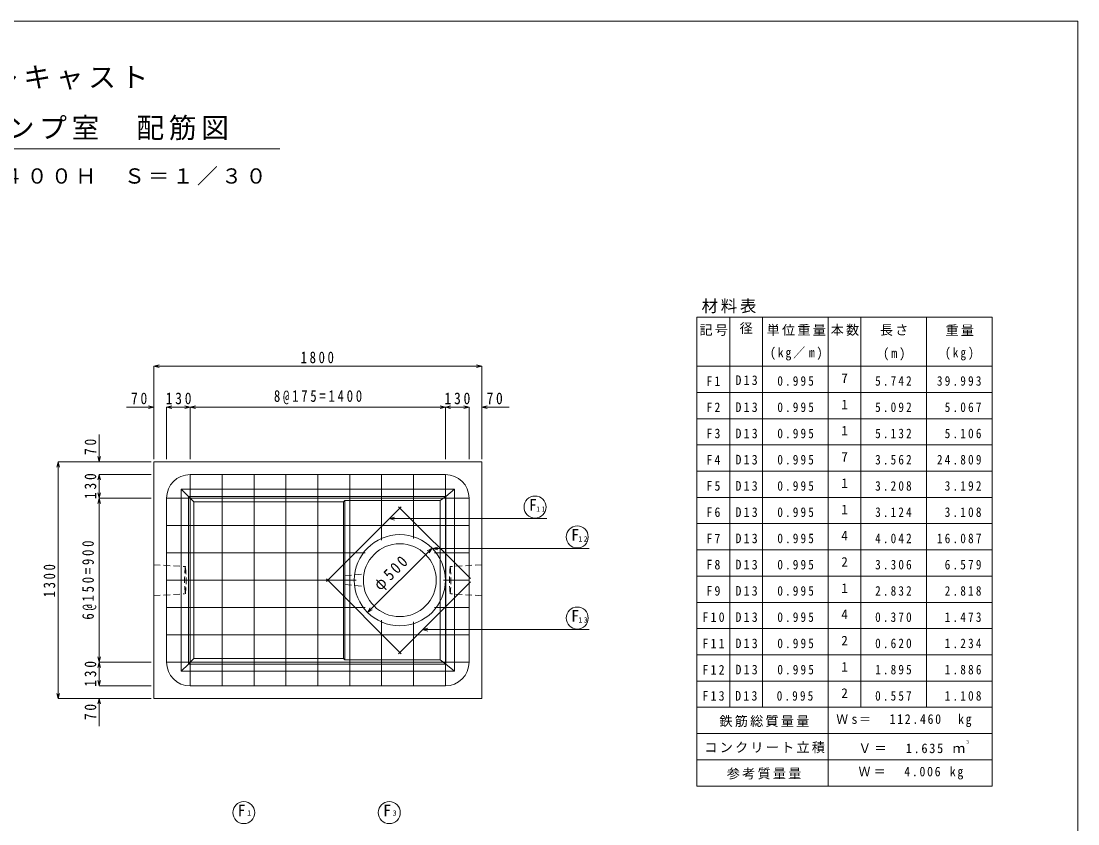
# Model space of a CAD drawing. Units: millimetres at full size, sheet at 1:30. Extents: x -5968 to 6369, y -4500 to 4228.
# Drawn here: x 169 to 5968, y -177 to 4228 of the extents above; entities that cross this region are included whole.
import ezdxf
from ezdxf.enums import TextEntityAlignment as Align

# ---------------------------------------------------------------- set-up
doc = ezdxf.new("R2010")
doc.units = ezdxf.units.MM
doc.header["$LTSCALE"] = 30
doc.linetypes.add('DASHED1', pattern=[1.8, 1.2, -0.6])
for name, color, linetype, lineweight in [('0-2_本体ブロック', 3, 'Continuous', 9), ('0-3', 7, 'Continuous', 9), ('0-6_寸法', 4, 'Continuous', 9), ('0-A_数量表', 7, 'Continuous', 9), ('1-0', 7, 'Continuous', 9)]:
    doc.layers.add(name, color=color, linetype=linetype, lineweight=lineweight)
doc.styles.add('ＭＳ ゴシック', font='')
doc.styles.get('ＭＳ ゴシック').set_extended_font_data('MS Gothic')

msp = doc.modelspace()

# ---------------------------------------------------------------- linework, layer by layer
at = {"layer": '0-2_本体ブロック', "color": 4}
for p, q in [((1087.12, 1619.91), (1047.12, 1659.91)), ((2499.12, 1619.91), (2547.12, 1659.91)), ((2499.12, 1619.91), (1087.12, 1619.91)), ((1117.12, 1589.91), (1087.12, 1619.91)), ((1117.12, 729.91), (1117.12, 1589.91)), ((1938.62, 1589.91), (1117.12, 1589.91)), ((1938.62, 1589.91), (1945.62, 1597.57)), ((1938.62, 729.9), (1938.62, 1589.91)), ((1945.62, 722.24), (1945.62, 1597.57)), ((2469.12, 1597.57), (1945.62, 1597.57)), ((2469.12, 1597.57), (2499.12, 1619.91)), ((2469.12, 722.24), (2469.12, 1597.57)), ((2499.12, 699.91), (2499.12, 1619.91)), ((1047.12, 659.91), (1087.12, 699.91)), ((1087.12, 699.91), (1117.12, 729.91)), ((1117.12, 729.91), (1938.62, 729.91)), ((1938.62, 729.9), (1945.62, 722.24)), ((2469.12, 722.24), (1945.62, 722.24)), ((2499.12, 699.91), (2469.12, 722.24)), ((2547.12, 659.91), (2499.12, 699.91))]:
    msp.add_line(p, q, dxfattribs=at)
at = {"layer": '0-2_本体ブロック', "color": 7, "linetype": 'DASHED1'}
for p, q in [((897.12, 1244.91), (1070.63, 1234.91)), ((2697.12, 1244.91), (2523.6, 1234.91)), ((1947.12, 1183.26), (2050.2, 1194.91)), ((1947.12, 1136.56), (2050.2, 1124.91)), ((897.12, 1074.91), (1066.45, 1084.91)), ((2697.12, 1074.91), (2527.78, 1084.91))]:
    msp.add_line(p, q, dxfattribs=at)
at = {"layer": '0-2_本体ブロック'}
msp.add_lwpolyline([(897.12, 509.91), (2697.12, 509.91), (2697.12, 1809.91), (897.12, 1809.91)], close=True, dxfattribs=at)
at = {"layer": '0-2_本体ブロック', "color": 4}
msp.add_lwpolyline([(1047.12, 1659.91), (1047.12, 659.91), (2547.12, 659.91), (2547.12, 1659.91)], close=True, dxfattribs=at)
msp.add_lwpolyline([(1087.12, 1619.91), (1087.12, 699.91), (2499.12, 699.91)], dxfattribs=at)
at = {"layer": '0-2_本体ブロック'}
msp.add_circle((2247.12, 1159.91), 200, dxfattribs=at)
at = {"layer": '0-2_本体ブロック', "color": 7, "linetype": 'DASHED1'}
for centre, radius, start, end in [((1743.52, 1159.91), 677.05, 173.64005, 186.35995), ((397.72, 1159.91), 677.08, 353.6403, 6.3597)]:
    msp.add_arc(centre, radius, start, end, dxfattribs=at)
at = {"layer": '0-2_本体ブロック', "color": 4, "linetype": 'DASHED1'}
for centre, radius, start, end in [((3196.52, 1159.91), 677.08, 173.6403, 186.3597), ((1850.72, 1159.91), 677.05, 353.64005, 6.35995)]:
    msp.add_arc(centre, radius, start, end, dxfattribs=at)
at = {"layer": '0-3', "color": 2}
for p, q in [((2497.12, 1739.91), (1097.12, 1739.91)), ((1097.12, 1739.91), (1097.12, 579.91)), ((1272.12, 1739.91), (1272.12, 579.91)), ((1447.12, 1739.91), (1447.12, 579.91)), ((1622.12, 1739.91), (1622.12, 579.91)), ((1797.12, 1739.91), (1797.12, 579.91)), ((1972.12, 1739.91), (1972.12, 579.91)), ((2147.12, 1739.91), (2147.12, 1379.03)), ((2322.12, 1739.91), (2322.12, 1388.39)), ((2497.12, 1739.91), (2497.12, 579.91)), ((967.12, 709.91), (967.12, 1609.91)), ((967.12, 1609.91), (2627.12, 1609.91)), ((2627.12, 1609.91), (2627.12, 709.91)), ((2254.19, 1562.96), (1844.07, 1152.83)), ((2634.19, 1168.81), (2240.05, 1562.96)), ((967.12, 1459.91), (2627.12, 1459.91)), ((967.12, 1309.91), (2057.12, 1309.91)), ((2437.12, 1309.91), (2627.12, 1309.91)), ((2447.12, 1309.91), (2627.12, 1309.91)), ((967.12, 1159.91), (2007.12, 1159.91)), ((1844.07, 1166.98), (2254.19, 756.85)), ((2487.12, 1159.91), (2627.12, 1159.91)), ((2240.05, 756.85), (2634.19, 1151)), ((967.12, 1009.91), (2057.12, 1009.91)), ((2437.12, 1009.91), (2627.12, 1009.91)), ((2147.12, 940.78), (2147.12, 579.91)), ((2322.12, 931.42), (2322.12, 579.91)), ((967.12, 859.91), (2627.12, 859.91)), ((967.12, 709.91), (2627.12, 709.91)), ((2497.12, 579.91), (1097.12, 579.91))]:
    msp.add_line(p, q, dxfattribs=at)
msp.add_circle((2247.12, 1159.91), 250, dxfattribs=at)
for centre, start, end in [((1097.12, 1609.91), 90, 180), ((2497.12, 1609.91), 0, 90), ((1097.12, 709.91), 180, 270), ((2497.12, 709.91), 270, 0)]:
    msp.add_arc(centre, 130, start, end, dxfattribs=at)
at = {"layer": '0-6_寸法'}
for p, q in [((897.12, 2334.91), (926.1, 2342.67)), ((2697.12, 2334.91), (897.12, 2334.91)), ((897.12, 2334.91), (926.1, 2327.14)), ((897.12, 2334.91), (897.12, 2109.91)), ((2697.12, 2334.91), (2668.14, 2342.67)), ((2697.12, 2334.91), (2668.14, 2327.14)), ((2697.12, 2334.91), (2697.12, 2109.91)), ((897.12, 2109.91), (747.12, 2109.91)), ((897.12, 2109.91), (868.14, 2117.67)), ((897.12, 2109.91), (868.14, 2102.14)), ((897.12, 2109.91), (897.12, 1824.91)), ((967.12, 2109.91), (996.1, 2117.67)), ((967.12, 2109.91), (1117.12, 2109.91)), ((967.12, 2109.91), (996.1, 2102.14)), ((967.12, 2109.91), (967.12, 1824.91)), ((1097.12, 2109.91), (1068.14, 2117.67)), ((1097.12, 2109.91), (1068.14, 2102.14)), ((1097.12, 2109.91), (1126.1, 2117.67)), ((1097.12, 2109.91), (1247.12, 2109.91)), ((1097.12, 2109.91), (1097.12, 1824.91)), ((1097.12, 2109.91), (2497.12, 2109.91)), ((2497.12, 2109.91), (2347.12, 2109.91)), ((2497.12, 2109.91), (2468.14, 2117.67)), ((2497.12, 2109.91), (2468.14, 2102.14)), ((2627.12, 2109.91), (2477.12, 2109.91)), ((2497.12, 2109.91), (2526.1, 2117.67)), ((2497.12, 2109.91), (2526.1, 2102.14)), ((2497.12, 2109.91), (2497.12, 1824.91)), ((2497.12, 2109.91), (2627.12, 2109.91)), ((2627.12, 2109.91), (2598.14, 2117.67)), ((2627.12, 2109.91), (2598.14, 2102.14)), ((2627.12, 2109.91), (2627.12, 1824.91)), ((2697.12, 2109.91), (2726.1, 2117.67)), ((2697.12, 2109.91), (2847.12, 2109.91)), ((2697.12, 2109.91), (2726.1, 2102.14)), ((2697.12, 2109.91), (2697.12, 1824.91)), ((597.12, 1809.91), (597.12, 1959.91)), ((372.12, 1809.91), (364.35, 1780.93)), ((372.12, 509.91), (372.12, 1809.91)), ((372.12, 1809.91), (379.88, 1780.93)), ((372.12, 1809.91), (597.12, 1809.91)), ((597.12, 1809.91), (589.35, 1838.88)), ((597.12, 1809.91), (604.88, 1838.88)), ((597.12, 1809.91), (882.12, 1809.91)), ((597.12, 1739.91), (589.35, 1710.93)), ((597.12, 1609.91), (597.12, 1739.91)), ((597.12, 1739.91), (882.12, 1739.91)), ((597.12, 1739.91), (597.12, 1589.91)), ((597.12, 1739.91), (604.88, 1710.93)), ((597.12, 1609.91), (589.35, 1638.88)), ((597.12, 1609.91), (604.88, 1638.88)), ((597.12, 1609.91), (589.35, 1580.93)), ((597.12, 709.91), (597.12, 1609.91)), ((597.12, 1609.91), (882.12, 1609.91)), ((597.12, 1609.91), (597.12, 1459.91)), ((597.12, 1609.91), (604.88, 1580.93)), ((2423.89, 1336.68), (2070.34, 983.13)), ((2423.89, 1336.68), (2397.91, 1321.68)), ((2423.89, 1336.68), (2408.89, 1310.7)), ((2070.34, 983.13), (2085.34, 1009.11)), ((2070.34, 983.13), (2096.32, 998.13)), ((597.12, 709.91), (597.12, 859.91)), ((597.12, 709.91), (589.35, 738.88)), ((597.12, 709.91), (589.35, 680.93)), ((597.12, 579.91), (597.12, 729.91)), ((597.12, 709.91), (882.12, 709.91)), ((597.12, 709.91), (604.88, 680.93)), ((597.12, 579.91), (589.35, 608.88)), ((597.12, 579.91), (604.88, 608.88)), ((597.12, 579.91), (882.12, 579.91)), ((372.12, 509.91), (364.35, 538.88)), ((372.12, 509.91), (379.88, 538.88)), ((372.12, 509.91), (597.12, 509.91)), ((597.12, 509.91), (589.35, 480.93)), ((597.12, 509.91), (597.12, 359.91)), ((597.12, 509.91), (604.88, 480.93)), ((597.12, 509.91), (882.12, 509.91))]:
    msp.add_line(p, q, dxfattribs=at)
for points in [[(967.12, 2109.91), (1097.12, 2109.91), (1126.1, 2102.14)], [(597.12, 579.91), (597.12, 709.91), (604.88, 738.88)]]:
    msp.add_lwpolyline(points, dxfattribs=at)
at = {"layer": '0-A_数量表'}
for p, q in [((2189.23, 1498), (3054.42, 1498)), ((2189.77, 1498), (2218.75, 1505.76)), ((2189.77, 1498), (2218.75, 1490.23)), ((2426.46, 1334.08), (2455.43, 1341.85)), ((2426.46, 1334.08), (2455.43, 1326.32)), ((2426.46, 1334.08), (3285.58, 1334.08)), ((2371.51, 888.91), (2400.49, 896.68)), ((2371.51, 888.91), (2400.49, 881.15)), ((2372.32, 889.13), (3285.58, 889.13))]:
    msp.add_line(p, q, dxfattribs=at)
at = {"layer": '0-A_数量表', "color": 4}
for centre in [(2989.5, 1561.33), (3220.66, 1397.41), (3220.66, 952.46), (1391.14, -115.33), (2189.3, -115.33)]:
    msp.add_circle(centre, 60.31, dxfattribs=at)
at = {"layer": '1-0', "color": 5}
msp.add_line((5967.67, -4227.98), (5967.67, 4227.98), dxfattribs=at)
at = {"layer": '1-0'}
for p, q in [((-1446.25, 3527.98), (1588.01, 3527.98)), ((4057.7, 2604.36), (4057.7, 1758.36)), ((4057.7, 2604.36), (4057.7, 462.36)), ((4237.7, 2604.36), (4237.7, 1758.36)), ((4237.7, 2604.36), (4237.7, 462.36)), ((4597.7, 2604.36), (4597.7, 30.36)), ((4777.7, 2604.36), (4777.7, 1902.36)), ((4777.7, 2604.36), (4777.7, 462.36)), ((5137.7, 2604.36), (5137.7, 1758.36)), ((5137.7, 2604.36), (5137.7, 462.36)), ((3877.7, 2334.36), (5497.7, 2334.36)), ((3877.7, 2190.36), (5497.7, 2190.36)), ((3877.7, 2046.36), (5497.7, 2046.36)), ((3877.7, 1902.36), (5497.7, 1902.36)), ((3877.7, 1758.36), (5497.7, 1758.36)), ((3877.7, 1758.36), (5497.7, 1758.36)), ((3877.7, 1758.36), (5497.7, 1758.36)), ((3877.7, 1614.36), (5497.7, 1614.36)), ((3877.7, 1614.36), (5497.7, 1614.36)), ((3877.7, 1470.36), (5497.7, 1470.36)), ((3877.7, 1326.36), (5497.7, 1326.36)), ((3877.7, 1182.36), (5497.7, 1182.36)), ((3877.7, 1038.36), (5497.7, 1038.36)), ((3877.7, 894.36), (5497.7, 894.36)), ((3877.7, 750.36), (5497.7, 750.36)), ((3877.7, 606.36), (5497.7, 606.36)), ((3877.7, 462.36), (5497.7, 462.36)), ((3877.7, 318.36), (5497.7, 318.36)), ((3877.7, 174.36), (5497.7, 174.36))]:
    msp.add_line(p, q, dxfattribs=at)
at = {"layer": '1-0', "color": 3}
for p, q in [((3877.7, 2604.36), (5497.7, 2604.36)), ((3877.7, 2604.36), (3877.7, 30.36)), ((5497.7, 2604.36), (5497.7, 30.36)), ((3877.7, 30.36), (5497.7, 30.36))]:
    msp.add_line(p, q, dxfattribs=at)
at = {"layer": '1-0', "color": 5}
msp.add_lwpolyline([(5967.67, 4227.98), (-5967.67, 4227.98), (-5967.67, -4227.98)], dxfattribs=at)

# ---------------------------------------------------------------- texts
at = {"layer": '0-6_寸法', "color": 7, "char_height": 64.15, "attachment_point": 7, "style": 'ＭＳ ゴシック'}
for s, insert in [('\\T1.41;\\W0.8;1800', (1702.98, 2349.91)), ('\\T1.39;\\W0.85;70', (772.64, 2124.91)), ('\\T1.41;\\W0.85;130', (962.44, 2124.91)), ('\\T1.43;\\W0.8;8@175=1400', (1556.21, 2124.91)), ('\\T1.41;\\W0.85;130', (2492.44, 2124.91)), ('\\T1.39;\\W0.85;70', (2723.34, 2124.91))]:
    msp.add_mtext(s, dxfattribs=dict(at, insert=insert))
for s, insert, rotation in [('\\T1.39;\\W0.85;70', (582.12, 1847.46), 90), ('\\T1.41;\\W0.85;130', (582.12, 1605.23), 90), ('\\T1.43;\\W0.8;6@150=900', (582.12, 943.46), 90), ('\\T1.31;\\W0.9;φ500', (2152.65, 1086.65), 45), ('\\T1.41;\\W0.8;1300', (357.12, 1065.77), 90), ('\\T1.41;\\W0.85;130', (582.12, 575.23), 90), ('\\T1.39;\\W0.85;70', (582.12, 392.55), 90)]:
    msp.add_mtext(s, dxfattribs=dict(at, insert=insert, rotation=rotation))
at = {"layer": '0-A_数量表', "style": 'ＭＳ ゴシック'}
for s, height, p in [('F', 64.15, (2955.79, 1521.8)), ('F', 64.15, (3186.95, 1357.88)), ('F', 64.15, (3186.95, 912.92)), ('F', 64.15, (1357.43, -154.86)), ('1', 29.33, (1408.9, -141.04)), ('F', 64.15, (2155.59, -154.86)), ('3', 29.33, (2207.05, -141.04))]:
    msp.add_text(s, height=height, dxfattribs=at).set_placement(p, align=Align.BOTTOM_LEFT)
at = {"layer": '0-A_数量表', "char_height": 29.33, "attachment_point": 7, "style": 'ＭＳ ゴシック'}
for s, insert in [('\\T1.37;\\W0.9;11', (2995.56, 1535.62)), ('\\T1.37;\\W0.9;12', (3226.72, 1371.7)), ('\\T1.37;\\W0.9;13', (3226.72, 926.74))]:
    msp.add_mtext(s, dxfattribs=dict(at, insert=insert))
at = {"layer": '1-0', "style": 'ＭＳ ゴシック'}
for s, height, p in [('径', 52.79, (4111.7, 2500.86)), ('7', 52.79, (4669.7, 2226.36)), ('1', 52.79, (4669.7, 2082.36)), ('1', 52.79, (4669.7, 1938.36)), ('7', 52.79, (4669.7, 1794.36)), ('1', 52.79, (4669.7, 1650.36)), ('1', 52.79, (4669.7, 1506.36)), ('4', 52.79, (4669.7, 1362.36)), ('2', 52.79, (4669.7, 1218.36)), ('1', 52.79, (4669.7, 1074.36)), ('4', 52.79, (4669.7, 930.36)), ('2', 52.79, (4669.7, 786.36)), ('1', 52.79, (4669.7, 642.36)), ('2', 52.79, (4669.7, 498.36)), ('３', 17.6, (5350.75, 258.43))]:
    msp.add_text(s, height=height, dxfattribs=at).set_placement(p, align=Align.BOTTOM_LEFT)
at = {"layer": '1-0', "attachment_point": 7, "style": 'ＭＳ ゴシック'}
for s, insert, char_height in [('\\T1.17;消雪用プレキャスト', (-707.19, 3851.15), 111.4), ('\\T1.17;タイプⅠ型\u3000ポンプ室\u3000配筋図', (-1153.7, 3573.81), 111.4), ('\\T1.17;１８００×１３００×１４００Ｈ\u3000Ｓ＝１／３０', (-1401, 3326.54), 83.63), ('\\T1.17;材料表', (3902.91, 2624.86), 65.98), ('\\T1.17;記号', (3891.2, 2500.86), 52.79), ('\\T1.17;単位重量', (4260.2, 2500.86), 52.79), ('\\T1.17;本数', (4611.2, 2500.86), 52.79), ('\\T1.17;長さ', (4881.2, 2500.86), 52.79), ('\\T1.17;重量', (5241.2, 2500.86), 52.79), ('\\T1.32;\\W0.9;(kg／m)', (4278.2, 2365.86), 52.79), ('\\T1.38;\\W0.9;(m)', (4899.2, 2365.86), 52.79), ('\\T1.39;\\W0.85;(kg)', (5238.95, 2365.86), 52.79), ('\\T1.37;\\W0.9;F1', (3929.45, 2226.36), 52.79), ('\\T1.38;\\W0.9;D13', (4089.2, 2230.57), 52.79), ('\\T1.39;\\W0.85;0.995', (4318.7, 2226.36), 52.79), ('\\T1.39;\\W0.85;5.742', (4855.46, 2226.36), 52.79), ('\\T1.4;\\W0.85;39.993', (5194.4, 2226.36), 52.79), ('\\T1.37;\\W0.9;F2', (3929.45, 2082.36), 52.79), ('\\T1.38;\\W0.9;D13', (4089.2, 2082.36), 52.79), ('\\T1.39;\\W0.85;0.995', (4318.7, 2082.36), 52.79), ('\\T1.39;\\W0.85;5.092', (4855.46, 2082.36), 52.79), ('\\T1.4;\\W0.85;\\~5.067', (5194.4, 2082.36), 52.79), ('\\T1.37;\\W0.9;F3', (3929.45, 1938.36), 52.79), ('\\T1.38;\\W0.9;D13', (4089.2, 1938.36), 52.79), ('\\T1.39;\\W0.85;0.995', (4318.7, 1938.36), 52.79), ('\\T1.39;\\W0.85;5.132', (4855.46, 1938.36), 52.79), ('\\T1.4;\\W0.85;\\~5.106', (5194.4, 1938.36), 52.79), ('\\T1.37;\\W0.9;F4', (3929.45, 1794.36), 52.79), ('\\T1.38;\\W0.9;D13', (4089.2, 1794.36), 52.79), ('\\T1.39;\\W0.85;0.995', (4318.7, 1794.36), 52.79), ('\\T1.39;\\W0.85;3.562', (4855.46, 1794.36), 52.79), ('\\T1.4;\\W0.85;24.809', (5194.4, 1794.36), 52.79), ('\\T1.37;\\W0.9;F5', (3929.45, 1650.36), 52.79), ('\\T1.38;\\W0.9;D13', (4089.2, 1650.36), 52.79), ('\\T1.39;\\W0.85;0.995', (4318.7, 1650.36), 52.79), ('\\T1.39;\\W0.85;3.208', (4855.46, 1650.36), 52.79), ('\\T1.4;\\W0.85;\\~3.192', (5194.4, 1650.36), 52.79), ('\\T1.37;\\W0.9;F6', (3929.45, 1506.36), 52.79), ('\\T1.38;\\W0.9;D13', (4089.2, 1506.36), 52.79), ('\\T1.39;\\W0.85;0.995', (4318.7, 1506.36), 52.79), ('\\T1.39;\\W0.85;3.124', (4855.46, 1506.36), 52.79), ('\\T1.4;\\W0.85;\\~3.108', (5194.4, 1506.36), 52.79), ('\\T1.37;\\W0.9;F7', (3929.45, 1362.36), 52.79), ('\\T1.38;\\W0.9;D13', (4089.2, 1362.36), 52.79), ('\\T1.39;\\W0.85;0.995', (4318.7, 1362.36), 52.79), ('\\T1.39;\\W0.85;4.042', (4855.46, 1362.36), 52.79), ('\\T1.4;\\W0.85;16.087', (5194.4, 1362.36), 52.79), ('\\T1.37;\\W0.9;F8', (3929.45, 1218.36), 52.79), ('\\T1.38;\\W0.9;D13', (4089.2, 1218.36), 52.79), ('\\T1.39;\\W0.85;0.995', (4318.7, 1218.36), 52.79), ('\\T1.39;\\W0.85;3.306', (4855.46, 1218.36), 52.79), ('\\T1.4;\\W0.85;\\~6.579', (5194.4, 1218.36), 52.79), ('\\T1.37;\\W0.9;F9', (3929.45, 1074.36), 52.79), ('\\T1.38;\\W0.9;D13', (4089.2, 1074.36), 52.79), ('\\T1.39;\\W0.85;0.995', (4318.7, 1074.36), 52.79), ('\\T1.39;\\W0.85;2.832', (4855.46, 1074.36), 52.79), ('\\T1.4;\\W0.85;\\~2.818', (5194.4, 1074.36), 52.79), ('\\T1.38;\\W0.9;F10', (3907.58, 930.36), 52.79), ('\\T1.38;\\W0.9;D13', (4089.2, 930.36), 52.79), ('\\T1.39;\\W0.85;0.995', (4318.7, 930.36), 52.79), ('\\T1.39;\\W0.85;0.370', (4855.46, 930.36), 52.79), ('\\T1.4;\\W0.85;\\~1.473', (5194.4, 930.36), 52.79), ('\\T1.38;\\W0.9;F11', (3907.58, 786.36), 52.79), ('\\T1.38;\\W0.9;D13', (4089.2, 786.36), 52.79), ('\\T1.39;\\W0.85;0.995', (4318.7, 786.36), 52.79), ('\\T1.39;\\W0.85;0.620', (4855.46, 786.36), 52.79), ('\\T1.4;\\W0.85;\\~1.234', (5194.4, 786.36), 52.79), ('\\T1.38;\\W0.9;D13', (4089.2, 642.36), 52.79), ('\\T1.38;\\W0.9;F12', (3907.58, 642.36), 52.79), ('\\T1.39;\\W0.85;0.995', (4318.7, 642.36), 52.79), ('\\T1.39;\\W0.85;1.895', (4855.46, 642.36), 52.79), ('\\T1.4;\\W0.85;\\~1.886', (5194.4, 642.36), 52.79), ('\\T1.38;\\W0.9;F13', (3907.58, 498.36), 52.79), ('\\T1.38;\\W0.9;D13', (4087.58, 498.36), 52.79), ('\\T1.39;\\W0.85;0.995', (4315.46, 498.36), 52.79), ('\\T1.39;\\W0.85;0.557', (4855.46, 498.36), 52.79), ('\\T1.4;\\W0.85;\\~1.108', (5194.4, 498.36), 52.79), ('\\T1.17;鉄筋総質量量', (4000.83, 354.36), 52.79), ('\\T1.29;\\W0.9;Ｗs＝\u3000112.460\u3000kg', (4642.13, 354.36), 52.79), ('\\T1.17;コンクリート立積', (3918.2, 210.36), 52.79), ('\\T1.26;\\W0.95;Ｖ＝\u30001.635\\~ｍ', (4764.4, 210.36), 52.79), ('\\T1.17;参考質量量', (4041.33, 66.36), 52.79), ('\\T1.29;\\W0.9;Ｗ＝\u30004.006\\~kg', (4764.4, 66.36), 52.79)]:
    msp.add_mtext(s, dxfattribs=dict(at, insert=insert, char_height=char_height))

doc.saveas('drawing.dxf')
